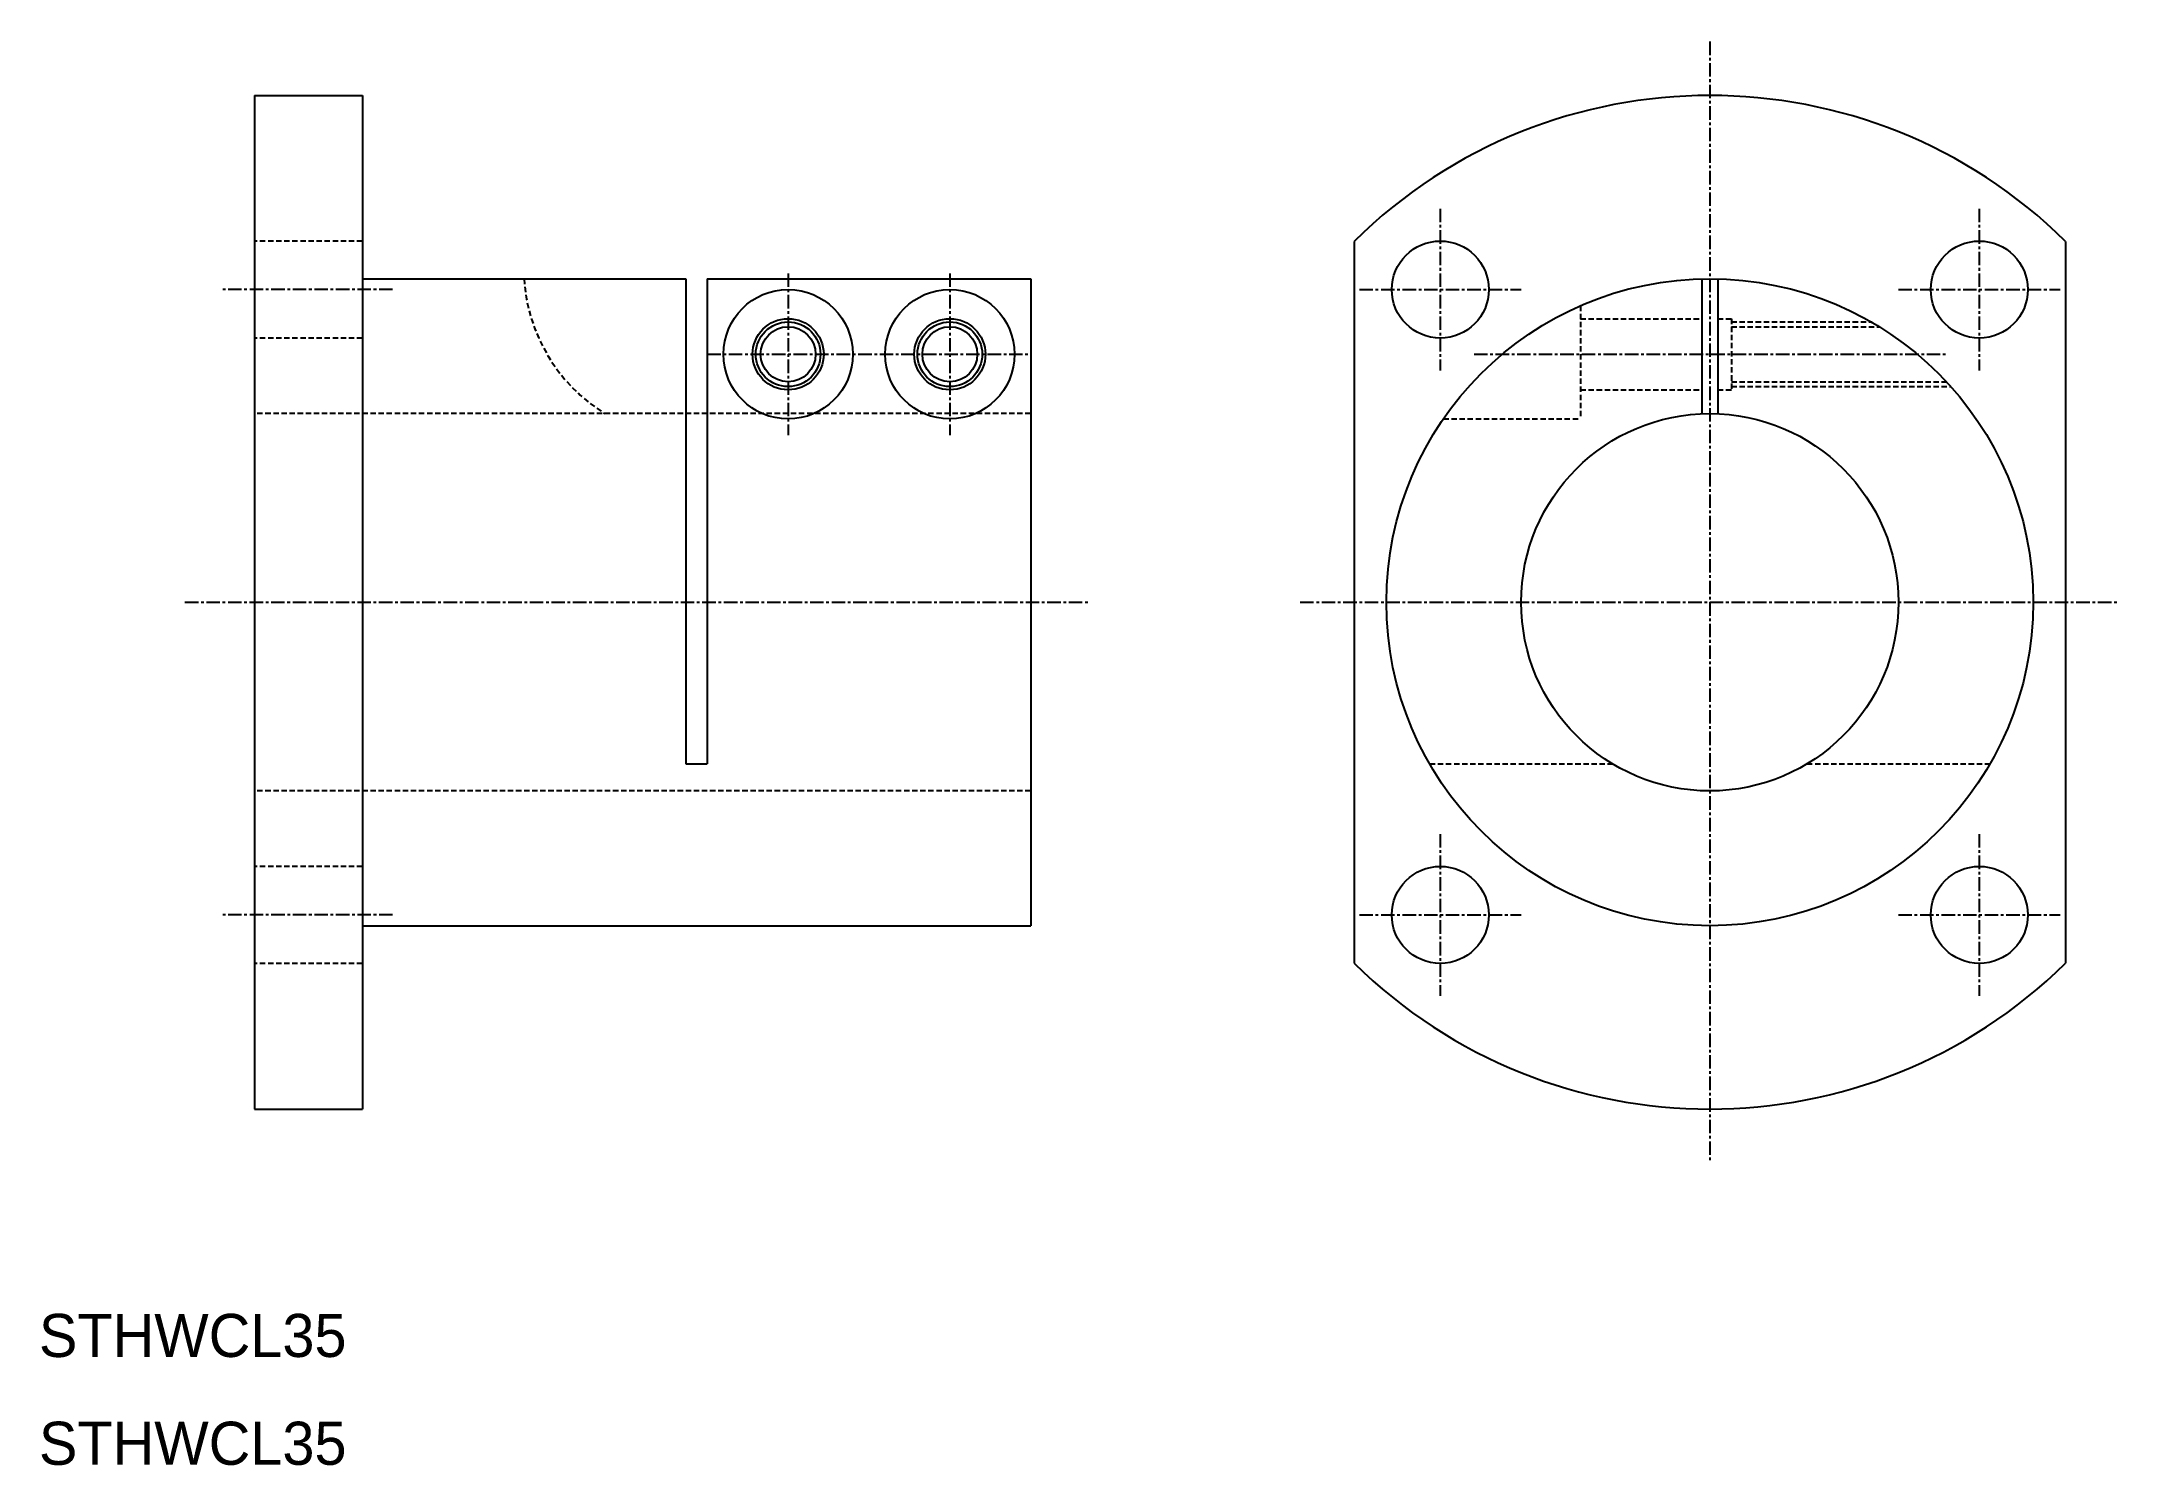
# Model space of a CAD drawing. Extents: x 10 to 203, y 10 to 142.
import ezdxf

# ---------------------------------------------------------------- set-up
doc = ezdxf.new("R2010")
doc.units = 0
doc.linetypes.add('CENTER', pattern=[2, 1.25, -0.25, 0.25, -0.25])
doc.linetypes.add('DASHED', pattern=[0.75, 0.5, -0.25])
doc.layers.get('0').update_dxf_attribs({"linetype": 'CONTINUOUS'})
doc.layers.add('CENTER', color=1, linetype='CENTER')

msp = doc.modelspace()

# ---------------------------------------------------------------- linework, layer by layer
at = {"color": 7, "linetype": 'CONTINUOUS'}
for p, q in [((30, 137), (30, 43)), ((30, 137), (40, 137)), ((40, 137), (40, 43)), ((132, 123.47), (132, 56.53)), ((198, 123.47), (198, 56.53)), ((40, 120), (70, 120)), ((70, 120), (70, 75)), ((72, 120), (72, 75)), ((72, 120), (102, 120)), ((102, 120), (102, 60)), ((164.25, 119.99), (164.25, 107.48)), ((165.75, 119.99), (165.75, 107.48)), ((70, 75), (72, 75)), ((40, 60), (102, 60)), ((30, 43), (40, 43))]:
    msp.add_line(p, q, dxfattribs=at)
at = {"color": 3, "linetype": 'DASHED'}
for p, q in [((40, 123.5), (30, 123.5)), ((153, 117.5), (153, 107)), ((153, 116.3), (164.25, 116.3)), ((165.75, 116.3), (167, 116.3)), ((167, 116.3), (167, 109.7)), ((167, 116), (180.07, 116)), ((40, 114.5), (30, 114.5)), ((167, 115.55), (180.74, 115.55)), ((167, 110.45), (186.95, 110.45)), ((167, 110), (187.36, 110)), ((153, 109.7), (164.25, 109.7)), ((165.75, 109.7), (167, 109.7)), ((102, 107.5), (30, 107.5)), ((140.28, 107), (153, 107)), ((139.02, 75), (155.99, 75)), ((174.01, 75), (190.98, 75)), ((102, 72.5), (30, 72.5)), ((40, 65.5), (30, 65.5)), ((40, 56.5), (30, 56.5))]:
    msp.add_line(p, q, dxfattribs=at)
at = {"color": 7, "linetype": 'CONTINUOUS'}
for centre, radius in [((140, 119), 4.5), ((190, 119), 4.5), ((165, 90), 30), ((79.5, 113), 6), ((94.5, 113), 6), ((79.5, 113), 3.3), ((94.5, 113), 3.3), ((79.5, 113), 2.55), ((94.5, 113), 2.55), ((165, 90), 17.5), ((140, 61), 4.5), ((190, 61), 4.5)]:
    msp.add_circle(centre, radius, dxfattribs=at)
at = {"color": 3, "linetype": 'CONTINUOUS'}
for centre in [(79.5, 113), (94.5, 113)]:
    msp.add_circle(centre, 3, dxfattribs=at)
at = {"color": 7, "linetype": 'CONTINUOUS'}
for start, end in [(45.402, 134.598), (225.402, 314.598)]:
    msp.add_arc((165, 90), 47, start, end, dxfattribs=at)
at = {"color": 3, "linetype": 'DASHED'}
msp.add_arc((70.82, 120.99), 15.85, 183.5794, 238.3481, dxfattribs=at)
at = {"layer": 'CENTER', "color": 1, "linetype": 'CENTER'}
for p, q in [((165, 142), (165, 38)), ((140, 126.5), (140, 111.5)), ((190, 126.5), (190, 111.5)), ((79.5, 120.5), (79.5, 105.5)), ((94.5, 120.5), (94.5, 105.5)), ((42.8, 119), (26.85, 119)), ((132.5, 119), (147.5, 119)), ((182.5, 119), (197.5, 119)), ((72, 113), (102, 113)), ((143.13, 113), (186.87, 113)), ((23.54, 90), (107.29, 90)), ((127, 90), (203, 90)), ((140, 68.5), (140, 53.5)), ((190, 68.5), (190, 53.5)), ((42.8, 61), (26.85, 61)), ((132.5, 61), (147.5, 61)), ((182.5, 61), (197.5, 61))]:
    msp.add_line(p, q, dxfattribs=at)

# ---------------------------------------------------------------- texts
at = {"color": 7, "linetype": 'CONTINUOUS'}
for p in [(10, 20), (10, 10)]:
    msp.add_text('STHWCL35', height=4, dxfattribs=at).set_placement(p)

doc.saveas('drawing.dxf')
